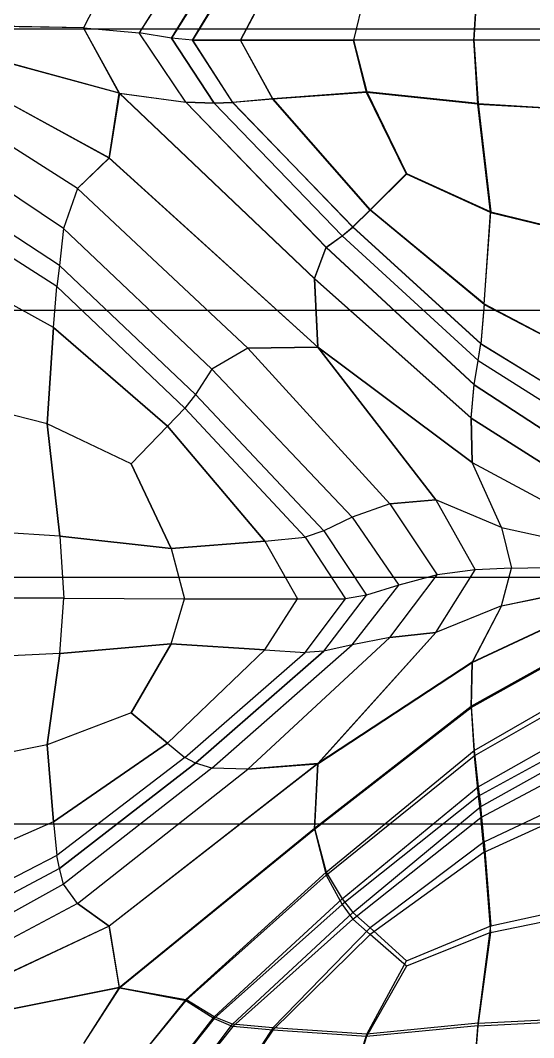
# Model space of a CAD drawing. Extents: x 11992 to 29481, y -6727 to 6811.
# Drawn here: x 12612.22 to 12616.76, y 1266.11 to 1275.12 of the extents above; entities that cross this region are included whole.
import ezdxf

# ---------------------------------------------------------------- set-up
doc = ezdxf.new("R2010")
doc.units = 0
doc.header["$MEASUREMENT"] = 0
doc.layers.get('0').update_dxf_attribs({"color": 8, "linetype": 'CONTINUOUS'})

msp = doc.modelspace()

# ---------------------------------------------------------------- linework, layer by layer
for p, q in [((12613.0926, 1275.6804, -1720.964), (12612.7755, 1275.0598, -1721.0467)), ((12613.0931, 1275.678, -1759.9024), (12612.7755, 1275.0579, -1759.8185)), ((12613.681, 1275.6647, -1720.7777), (12613.2671, 1275.0143, -1720.8784)), ((12613.6815, 1275.6589, -1760.0967), (12613.2671, 1275.0131, -1759.987)), ((12613.5551, 1274.968, -1720.7069), (12613.9332, 1275.5812, -1720.6168)), ((12613.9337, 1275.5719, -1760.2664), (12613.5551, 1274.9673, -1760.1587)), ((12613.7416, 1274.9506, -1720.6418), (12614.0963, 1275.5397, -1720.5594)), ((12616.2325, 1274.9508, -1720.6454), (12616.2702, 1275.549, -1720.5554)), ((12616.2697, 1275.5385, -1760.3389), (12616.2325, 1274.9515, -1760.2206)), ((12614.0968, 1275.5285, -1760.3294), (12613.7416, 1274.9496, -1760.2238)), ((12614.1655, 1274.9489, -1720.6351), (12614.453, 1275.5033, -1720.5575)), ((12614.4525, 1275.4918, -1760.3339), (12614.1655, 1274.948, -1760.2304)), ((12615.2841, 1275.4348, -1720.5627), (12615.1659, 1274.9494, -1720.6388)), ((12615.2836, 1275.4255, -1760.3277), (12615.1659, 1274.9492, -1760.227)), ((12651.3121, 1275.0464, -1721), (12606.3124, 1275.0464, -1721)), ((12651.3121, 1275.0464, -1759.8654), (12606.3124, 1275.0464, -1759.8654)), ((12612.7755, 1275.0598, -1721.0467), (12611.9796, 1275.0748, -1721.1017)), ((12612.7755, 1275.0579, -1759.8185), (12611.9796, 1275.0722, -1759.7634)), ((12612.7755, 1275.0598, -1721.0467), (12613.2671, 1275.0143, -1720.8784)), ((12613.0931, 1274.4807, -1721.2843), (12612.7755, 1275.0598, -1721.0467)), ((12613.0926, 1274.4788, -1759.5798), (12612.7755, 1275.0579, -1759.8185)), ((12612.7755, 1275.0579, -1759.8185), (12613.2671, 1275.0131, -1759.987)), ((12613.5551, 1274.968, -1720.7069), (12613.2671, 1275.0143, -1720.8784)), ((12613.6815, 1274.4001, -1721.1064), (12613.2671, 1275.0143, -1720.8784)), ((12613.681, 1274.3994, -1759.7491), (12613.2671, 1275.0131, -1759.987)), ((12613.5551, 1274.9673, -1760.1587), (12613.2671, 1275.0131, -1759.987)), ((12613.7416, 1274.9506, -1720.6418), (12613.5551, 1274.968, -1720.7069)), ((12613.9337, 1274.3906, -1720.9161), (12613.5551, 1274.968, -1720.7069)), ((12613.7416, 1274.9496, -1760.2238), (12613.5551, 1274.9673, -1760.1587)), ((12613.5551, 1274.9673, -1760.1587), (12613.9332, 1274.3913, -1759.9302)), ((12613.7416, 1274.9506, -1720.6418), (12614.1655, 1274.9489, -1720.6351)), ((12614.0968, 1274.3967, -1720.8396), (12613.7416, 1274.9506, -1720.6418)), ((12614.1655, 1274.948, -1760.2304), (12613.7416, 1274.9496, -1760.2238)), ((12613.7416, 1274.9496, -1760.2238), (12614.0963, 1274.3984, -1760.0006)), ((12614.1655, 1274.9489, -1720.6351), (12615.1659, 1274.9494, -1720.6388)), ((12615.1659, 1274.9492, -1760.227), (12614.1655, 1274.948, -1760.2304)), ((12614.4525, 1274.4261, -1720.8175), (12614.1655, 1274.9489, -1720.6351)), ((12614.4525, 1274.4289, -1760.0204), (12614.1655, 1274.948, -1760.2304)), ((12616.2325, 1274.9515, -1760.2206), (12615.1659, 1274.9492, -1760.227)), ((12616.2325, 1274.9508, -1720.6454), (12615.1659, 1274.9494, -1720.6388)), ((12615.2836, 1274.4866, -1720.7896), (12615.1659, 1274.9494, -1720.6388)), ((12615.1659, 1274.9492, -1760.227), (12615.2841, 1274.4907, -1760.0501)), ((12616.2325, 1274.9515, -1760.2206), (12616.8548, 1274.9523, -1760.2184)), ((12616.2325, 1274.9515, -1760.2206), (12616.2702, 1274.3884, -1759.9993)), ((12616.8548, 1274.9511, -1720.6477), (12616.2325, 1274.9508, -1720.6454)), ((12616.2697, 1274.3834, -1720.8365), (12616.2325, 1274.9508, -1720.6454)), ((12613.0931, 1274.4807, -1721.2843), (12611.9796, 1274.7832, -1721.2003)), ((12613.0926, 1274.4788, -1759.5798), (12611.9796, 1274.7813, -1759.6634)), ((12613.0029, 1273.9066, -1721.5823), (12611.9796, 1274.4652, -1721.3495)), ((12613.0025, 1273.9056, -1759.2834), (12611.9796, 1274.4642, -1759.5147)), ((12613.0025, 1273.9056, -1759.2834), (12613.0926, 1274.4788, -1759.5798)), ((12613.0931, 1274.4807, -1721.2843), (12613.0029, 1273.9066, -1721.5823)), ((12613.0926, 1274.4788, -1759.5798), (12614.8211, 1272.8356, -1758.9011)), ((12613.0926, 1274.4788, -1759.5798), (12613.681, 1274.3994, -1759.7491)), ((12613.0931, 1274.4807, -1721.2843), (12613.6815, 1274.4001, -1721.1064)), ((12613.0931, 1274.4807, -1721.2843), (12614.8211, 1272.837, -1721.9583)), ((12615.2841, 1274.4907, -1760.0501), (12614.4525, 1274.4289, -1760.0204)), ((12615.2836, 1274.4866, -1720.7896), (12614.4525, 1274.4261, -1720.8175)), ((12615.6375, 1273.7618, -1721.0883), (12615.2836, 1274.4866, -1720.7896)), ((12616.2697, 1274.3834, -1720.8365), (12615.2836, 1274.4866, -1720.7896)), ((12616.2702, 1274.3884, -1759.9993), (12615.2841, 1274.4907, -1760.0501)), ((12615.2841, 1274.4907, -1760.0501), (12615.6379, 1273.7671, -1759.7183)), ((12613.9332, 1274.3913, -1759.9302), (12613.681, 1274.3994, -1759.7491)), ((12614.9241, 1273.1138, -1759.1888), (12613.681, 1274.3994, -1759.7491)), ((12614.9241, 1273.1148, -1721.6454), (12613.6815, 1274.4001, -1721.1064)), ((12613.6815, 1274.4001, -1721.1064), (12613.9337, 1274.3906, -1720.9161)), ((12614.0963, 1274.3984, -1760.0006), (12613.9332, 1274.3913, -1759.9302)), ((12613.9332, 1274.3913, -1759.9302), (12615.0681, 1273.2166, -1759.4031)), ((12613.9337, 1274.3906, -1720.9161), (12614.0968, 1274.3967, -1720.8396)), ((12615.0681, 1273.2161, -1721.404), (12613.9337, 1274.3906, -1720.9161)), ((12614.4525, 1274.4289, -1760.0204), (12614.0963, 1274.3984, -1760.0006)), ((12614.0963, 1274.3984, -1760.0006), (12615.1616, 1273.2955, -1759.4948)), ((12614.4525, 1274.4261, -1720.8175), (12614.0968, 1274.3967, -1720.8396)), ((12615.1611, 1273.2936, -1721.2996), (12614.0968, 1274.3967, -1720.8396)), ((12614.4525, 1274.4289, -1760.0204), (12615.3146, 1273.4471, -1759.5659)), ((12615.3142, 1273.4433, -1721.2287), (12614.4525, 1274.4261, -1720.8175)), ((12616.3818, 1273.4221, -1721.2363), (12616.2697, 1274.3834, -1720.8365)), ((12616.2697, 1274.3834, -1720.8365), (12616.8548, 1274.3488, -1720.8521)), ((12616.2702, 1274.3884, -1759.9993), (12616.3823, 1273.4276, -1759.5561)), ((12616.2702, 1274.3884, -1759.9993), (12616.8548, 1274.3541, -1759.9824)), ((12612.7211, 1273.636, -1721.6586), (12611.9796, 1274.1073, -1721.4728)), ((12612.7211, 1273.6357, -1759.2072), (12611.9796, 1274.1071, -1759.3927)), ((12613.0029, 1273.9066, -1721.5823), (12612.7211, 1273.636, -1721.6586)), ((12612.7211, 1273.6357, -1759.2072), (12613.0025, 1273.9056, -1759.2834)), ((12614.8502, 1272.2298, -1758.5894), (12613.0025, 1273.9056, -1759.2834)), ((12614.8502, 1272.2307, -1722.2774), (12613.0029, 1273.9066, -1721.5823)), ((12615.6375, 1273.7618, -1721.0883), (12615.3142, 1273.4433, -1721.2287)), ((12615.3146, 1273.4471, -1759.5659), (12615.6379, 1273.7671, -1759.7183)), ((12616.3818, 1273.4221, -1721.2363), (12615.6375, 1273.7618, -1721.0883)), ((12615.6379, 1273.7671, -1759.7183), (12616.3823, 1273.4276, -1759.5561)), ((12612.599, 1273.2812, -1721.6495), (12611.9796, 1273.697, -1721.4934)), ((12612.599, 1273.2812, -1759.2163), (12611.9796, 1273.697, -1759.3724)), ((12612.7211, 1273.636, -1721.6586), (12612.599, 1273.2812, -1721.6495)), ((12612.7211, 1273.6357, -1759.2072), (12612.599, 1273.2812, -1759.2163)), ((12612.7211, 1273.636, -1721.6586), (12614.2303, 1272.2219, -1722.2154)), ((12612.7211, 1273.6357, -1759.2072), (12614.2303, 1272.2217, -1758.6507)), ((12615.3142, 1273.4433, -1721.2287), (12615.1611, 1273.2936, -1721.2996)), ((12615.3146, 1273.4471, -1759.5659), (12615.1616, 1273.2955, -1759.4948)), ((12616.3241, 1272.6093, -1721.5904), (12615.3142, 1273.4433, -1721.2287)), ((12616.3255, 1272.6129, -1759.1694), (12615.3146, 1273.4471, -1759.5659)), ((12616.3241, 1272.6093, -1721.5904), (12616.3818, 1273.4221, -1721.2363)), ((12616.3255, 1272.6129, -1759.1694), (12616.3823, 1273.4276, -1759.5561)), ((12616.3818, 1273.4221, -1721.2363), (12616.8548, 1273.3088, -1721.2856)), ((12616.3823, 1273.4276, -1759.5561), (12616.8548, 1273.3143, -1759.5021)), ((12612.5628, 1272.9541, -1759.2425), (12611.9796, 1273.3358, -1759.3805)), ((12612.5628, 1272.9541, -1721.6234), (12611.9796, 1273.3358, -1721.4853)), ((12612.599, 1273.2812, -1759.2163), (12612.5628, 1272.9541, -1759.2425)), ((12612.599, 1273.2812, -1721.6495), (12612.5628, 1272.9541, -1721.6234)), ((12613.9108, 1272.0345, -1722.1177), (12612.599, 1273.2812, -1721.6495)), ((12613.9108, 1272.0345, -1758.7482), (12612.599, 1273.2812, -1759.2163)), ((12615.0681, 1273.2166, -1759.4031), (12615.1616, 1273.2955, -1759.4948)), ((12615.0681, 1273.2161, -1721.404), (12615.1611, 1273.2936, -1721.2996)), ((12615.1611, 1273.2936, -1721.2996), (12616.2941, 1272.2605, -1721.7428)), ((12615.1616, 1273.2955, -1759.4948), (12616.295, 1272.2617, -1759.0096)), ((12614.9241, 1273.1138, -1759.1888), (12615.0681, 1273.2166, -1759.4031)), ((12614.9241, 1273.1148, -1721.6454), (12615.0681, 1273.2161, -1721.404)), ((12615.0681, 1273.2166, -1759.4031), (12616.2716, 1272.1108, -1758.8959)), ((12616.2707, 1272.112, -1721.8745), (12615.0681, 1273.2161, -1721.404)), ((12612.5394, 1272.7667, -1759.2173), (12611.9796, 1273.1262, -1759.3436)), ((12612.5394, 1272.7667, -1721.6485), (12611.9796, 1273.1262, -1721.5222)), ((12614.8211, 1272.837, -1721.9583), (12614.9241, 1273.1148, -1721.6454)), ((12614.8211, 1272.8356, -1758.9011), (12614.9241, 1273.1138, -1759.1888)), ((12614.9241, 1273.1148, -1721.6454), (12616.2349, 1271.8991, -1722.1663)), ((12614.9241, 1273.1138, -1759.1888), (12616.2354, 1271.8976, -1758.6477)), ((12612.5628, 1272.9541, -1759.2425), (12612.5394, 1272.7667, -1759.2173)), ((12612.5628, 1272.9541, -1721.6234), (12612.5394, 1272.7667, -1721.6485)), ((12612.5628, 1272.9541, -1721.6234), (12613.7673, 1271.8097, -1722.0374)), ((12613.7673, 1271.8097, -1758.8285), (12612.5628, 1272.9541, -1759.2425)), ((12614.8211, 1272.837, -1721.9583), (12616.2097, 1271.6042, -1722.4912)), ((12614.8211, 1272.837, -1721.9583), (12614.8502, 1272.2307, -1722.2774)), ((12614.8211, 1272.8356, -1758.9011), (12616.2097, 1271.6025, -1758.3643)), ((12614.8502, 1272.2298, -1758.5894), (12614.8211, 1272.8356, -1758.9011)), ((12612.5094, 1272.4043, -1721.781), (12612.5394, 1272.7667, -1721.6485)), ((12612.5094, 1272.4043, -1759.0848), (12612.5394, 1272.7667, -1759.2173)), ((12613.6738, 1271.6886, -1722.0277), (12612.5394, 1272.7667, -1721.6485)), ((12613.6738, 1271.6886, -1758.8381), (12612.5394, 1272.7667, -1759.2173)), ((12612.5094, 1272.4043, -1721.781), (12611.9796, 1272.6954, -1721.6802)), ((12612.5094, 1272.4043, -1759.0848), (12611.9796, 1272.6954, -1759.1855)), ((12616.3241, 1272.6093, -1721.5904), (12616.2941, 1272.2605, -1721.7428)), ((12616.3255, 1272.6129, -1759.1694), (12616.295, 1272.2617, -1759.0096)), ((12616.3241, 1272.6093, -1721.5904), (12616.8548, 1272.3313, -1721.7109)), ((12616.3255, 1272.6129, -1759.1694), (12616.8548, 1272.3347, -1759.0373)), ((12651.3121, 1272.5535, -1759.0217), (12606.3119, 1272.5535, -1759.0217)), ((12651.3121, 1272.5535, -1721.8437), (12606.3119, 1272.5535, -1721.8437)), ((12612.4522, 1271.5512, -1722.0766), (12612.5094, 1272.4043, -1721.781)), ((12612.5094, 1272.4043, -1759.0848), (12612.4522, 1271.5512, -1758.7892)), ((12613.5208, 1271.5305, -1722.0833), (12612.5094, 1272.4043, -1721.781)), ((12612.5094, 1272.4043, -1759.0848), (12613.5208, 1271.5305, -1758.7826)), ((12614.2303, 1272.2219, -1722.2154), (12613.9108, 1272.0345, -1722.1177)), ((12614.2303, 1272.2217, -1758.6507), (12613.9108, 1272.0345, -1758.7482)), ((12614.8502, 1272.2307, -1722.2774), (12614.2303, 1272.2219, -1722.2154)), ((12614.2303, 1272.2217, -1758.6507), (12614.8502, 1272.2298, -1758.5894)), ((12614.2303, 1272.2219, -1722.2154), (12615.4882, 1270.8412, -1722.7655)), ((12614.2303, 1272.2217, -1758.6507), (12615.4882, 1270.8412, -1758.1005)), ((12616.2168, 1271.2081, -1722.7227), (12614.8502, 1272.2307, -1722.2774)), ((12614.8502, 1272.2307, -1722.2774), (12615.8959, 1270.8765, -1722.8377)), ((12615.8959, 1270.8763, -1758.0284), (12614.8502, 1272.2298, -1758.5894)), ((12614.8502, 1272.2298, -1758.5894), (12616.2168, 1271.2072, -1758.1452)), ((12616.2707, 1272.112, -1721.8745), (12616.2941, 1272.2605, -1721.7428)), ((12616.2716, 1272.1108, -1758.8959), (12616.295, 1272.2617, -1759.0096)), ((12616.2941, 1272.2605, -1721.7428), (12616.8548, 1271.9162, -1721.8905)), ((12616.295, 1272.2617, -1759.0096), (12616.8548, 1271.917, -1758.8478)), ((12616.2349, 1271.8991, -1722.1663), (12616.2707, 1272.112, -1721.8745)), ((12616.2354, 1271.8976, -1758.6477), (12616.2716, 1272.1108, -1758.8959)), ((12616.2707, 1272.112, -1721.8745), (12616.8548, 1271.7436, -1722.0314)), ((12616.2716, 1272.1108, -1758.8959), (12616.8548, 1271.7424, -1758.7268)), ((12613.9108, 1272.0345, -1722.1177), (12613.7673, 1271.8097, -1722.0374)), ((12613.9108, 1272.0345, -1758.7482), (12613.7673, 1271.8097, -1758.8285)), ((12613.9108, 1272.0345, -1722.1177), (12615.1549, 1270.7253, -1722.6219)), ((12613.9108, 1272.0345, -1758.7482), (12615.1549, 1270.7253, -1758.244)), ((12616.2097, 1271.6042, -1722.4912), (12616.2349, 1271.8991, -1722.1663)), ((12616.2097, 1271.6025, -1758.3643), (12616.2354, 1271.8976, -1758.6477)), ((12616.2349, 1271.8991, -1722.1663), (12616.8548, 1271.494, -1722.3398)), ((12616.2354, 1271.8976, -1758.6477), (12616.8548, 1271.4921, -1758.4673)), ((12613.7673, 1271.8097, -1722.0374), (12613.6738, 1271.6886, -1722.0277)), ((12613.7673, 1271.8097, -1758.8285), (12613.6738, 1271.6886, -1758.8381)), ((12613.7673, 1271.8097, -1722.0374), (12614.9031, 1270.6028, -1722.4874)), ((12614.9031, 1270.6028, -1758.3784), (12613.7673, 1271.8097, -1758.8285)), ((12612.4522, 1271.5512, -1758.7892), (12611.9796, 1271.67, -1758.83)), ((12612.4522, 1271.5512, -1722.0766), (12611.9796, 1271.67, -1722.0358)), ((12613.5208, 1271.5305, -1722.0833), (12613.6738, 1271.6886, -1722.0277)), ((12613.5208, 1271.5305, -1758.7826), (12613.6738, 1271.6886, -1758.8381)), ((12613.6738, 1271.6886, -1722.0277), (12614.7396, 1270.548, -1722.4427)), ((12613.6738, 1271.6886, -1758.8381), (12614.7396, 1270.548, -1758.4231)), ((12616.2097, 1271.6042, -1722.4912), (12616.2168, 1271.2081, -1722.7227)), ((12616.2097, 1271.6042, -1722.4912), (12616.8548, 1271.1931, -1722.6687)), ((12616.2168, 1271.2072, -1758.1452), (12616.2097, 1271.6025, -1758.3643)), ((12616.2097, 1271.6025, -1758.3643), (12616.8548, 1271.1917, -1758.1854)), ((12612.4522, 1271.5512, -1758.7892), (12612.5647, 1270.5565, -1758.4284)), ((12613.197, 1271.1953, -1722.1989), (12612.4522, 1271.5512, -1722.0766)), ((12612.5647, 1270.5565, -1722.4373), (12612.4522, 1271.5512, -1722.0766)), ((12613.197, 1271.1953, -1758.667), (12612.4522, 1271.5512, -1758.7892)), ((12613.197, 1271.1953, -1722.1989), (12613.5208, 1271.5305, -1722.0833)), ((12613.5208, 1271.5305, -1758.7826), (12613.197, 1271.1953, -1758.667)), ((12614.3829, 1270.5122, -1722.4504), (12613.5208, 1271.5305, -1722.0833)), ((12613.5208, 1271.5305, -1758.7826), (12614.3829, 1270.5122, -1758.4155)), ((12616.4786, 1270.6319, -1722.9681), (12616.2168, 1271.2081, -1722.7227)), ((12616.2168, 1271.2081, -1722.7227), (12616.8548, 1270.8672, -1722.8712)), ((12616.2168, 1271.2072, -1758.1452), (12616.8548, 1270.8662, -1757.9971)), ((12616.4786, 1270.6319, -1757.8982), (12616.2168, 1271.2072, -1758.1452)), ((12613.197, 1271.1953, -1758.667), (12613.5513, 1270.4476, -1758.393)), ((12613.5513, 1270.4476, -1722.4729), (12613.197, 1271.1953, -1722.1989)), ((12615.8959, 1270.8765, -1722.8377), (12615.4882, 1270.8412, -1722.7655)), ((12615.4882, 1270.8412, -1758.1005), (12615.8959, 1270.8763, -1758.0284)), ((12616.4786, 1270.6319, -1722.9681), (12615.8959, 1270.8765, -1722.8377)), ((12615.8959, 1270.8765, -1722.8377), (12616.2449, 1270.258, -1723.1209)), ((12616.4786, 1270.6319, -1757.8982), (12615.8959, 1270.8763, -1758.0284)), ((12615.8959, 1270.8763, -1758.0284), (12616.2449, 1270.258, -1757.745)), ((12615.4882, 1270.8412, -1758.1005), (12615.1549, 1270.7253, -1758.244)), ((12615.4882, 1270.8412, -1722.7655), (12615.1549, 1270.7253, -1722.6219)), ((12615.4882, 1270.8412, -1758.1005), (12615.9073, 1270.2142, -1757.8207)), ((12615.4882, 1270.8412, -1722.7655), (12615.9073, 1270.2142, -1723.0451)), ((12615.1549, 1270.7253, -1722.6219), (12614.9031, 1270.6028, -1722.4874)), ((12615.1549, 1270.7253, -1758.244), (12614.9031, 1270.6028, -1758.3784)), ((12615.1549, 1270.7253, -1722.6219), (12615.5693, 1270.1224, -1722.886)), ((12615.1549, 1270.7253, -1758.244), (12615.5693, 1270.1224, -1757.9799)), ((12612.5647, 1270.5565, -1758.4284), (12611.9796, 1270.5928, -1758.4402)), ((12612.5647, 1270.5565, -1722.4373), (12611.9796, 1270.5928, -1722.4255)), ((12614.9031, 1270.6028, -1758.3784), (12614.7396, 1270.548, -1758.4231)), ((12614.9031, 1270.6028, -1722.4874), (12614.7396, 1270.548, -1722.4427)), ((12614.9031, 1270.6028, -1758.3784), (12615.2817, 1270.0342, -1758.1325)), ((12614.9031, 1270.6028, -1722.4874), (12615.2817, 1270.0342, -1722.7333)), ((12616.4786, 1270.6319, -1722.9681), (12616.8548, 1270.5506, -1723.0116)), ((12616.4786, 1270.6319, -1722.9681), (12616.5659, 1270.2728, -1723.1463)), ((12616.4786, 1270.6319, -1757.8982), (12616.5659, 1270.2728, -1757.7194)), ((12616.4786, 1270.6319, -1757.8982), (12616.8548, 1270.5503, -1757.8548)), ((12613.5513, 1270.4476, -1758.393), (12612.5647, 1270.5565, -1758.4284)), ((12612.5647, 1270.5565, -1758.4284), (12612.6019, 1270.0058, -1758.1817)), ((12612.5647, 1270.5565, -1722.4373), (12613.5513, 1270.4476, -1722.4729)), ((12612.5647, 1270.5565, -1722.4373), (12612.6024, 1270.0058, -1722.6842)), ((12614.3829, 1270.5122, -1758.4155), (12613.5513, 1270.4476, -1758.393)), ((12613.5513, 1270.4476, -1722.4729), (12614.3829, 1270.5122, -1722.4504)), ((12614.3829, 1270.5122, -1758.4155), (12614.7396, 1270.548, -1758.4231)), ((12614.3829, 1270.5122, -1722.4504), (12614.7396, 1270.548, -1722.4427)), ((12614.3829, 1270.5122, -1758.4155), (12614.6704, 1269.9994, -1758.193)), ((12614.3829, 1270.5122, -1722.4504), (12614.6704, 1269.9994, -1722.6729)), ((12614.7396, 1270.548, -1758.4231), (12615.0948, 1270.0017, -1758.1889)), ((12614.7396, 1270.548, -1722.4427), (12615.0948, 1270.0017, -1722.6769)), ((12613.5513, 1270.4476, -1758.393), (12613.6695, 1270.002, -1758.1884)), ((12613.5513, 1270.4476, -1722.4729), (12613.6695, 1270.002, -1722.6774)), ((12615.4882, 1269.6587, -1723.4482), (12615.9073, 1270.2142, -1723.0451)), ((12615.4882, 1269.6587, -1757.4176), (12615.9073, 1270.2142, -1757.8207)), ((12615.9073, 1270.2142, -1757.8207), (12615.5693, 1270.1224, -1757.9799)), ((12615.9073, 1270.2142, -1723.0451), (12615.5693, 1270.1224, -1722.886)), ((12615.8959, 1269.7035, -1757.351), (12616.2449, 1270.258, -1757.745)), ((12615.8959, 1269.7035, -1723.5145), (12616.2449, 1270.258, -1723.1209)), ((12616.2449, 1270.258, -1757.745), (12615.9073, 1270.2142, -1757.8207)), ((12616.2449, 1270.258, -1723.1209), (12615.9073, 1270.2142, -1723.0451)), ((12616.5659, 1270.2728, -1757.7194), (12616.2449, 1270.258, -1757.745)), ((12616.5659, 1270.2728, -1723.1463), (12616.2449, 1270.258, -1723.1209)), ((12616.4786, 1269.9388, -1757.4975), (12616.5659, 1270.2728, -1757.7194)), ((12616.4786, 1269.9386, -1723.3678), (12616.5659, 1270.2728, -1723.1463)), ((12616.5659, 1270.2728, -1757.7194), (12616.8548, 1270.2778, -1757.7109)), ((12616.5659, 1270.2728, -1723.1463), (12616.8548, 1270.2778, -1723.155)), ((12651.3116, 1270.191, -1757.8612), (12606.3119, 1270.191, -1757.8612)), ((12651.3116, 1270.191, -1723.0042), (12606.3119, 1270.191, -1723.0042)), ((12615.1549, 1269.5921, -1757.5898), (12615.5693, 1270.1224, -1757.9799)), ((12615.1549, 1269.5924, -1723.276), (12615.5693, 1270.1224, -1722.886)), ((12615.5693, 1270.1224, -1757.9799), (12615.2817, 1270.0342, -1758.1325)), ((12615.5693, 1270.1224, -1722.886), (12615.2817, 1270.0342, -1722.7333)), ((12614.9031, 1269.5371, -1757.7631), (12615.2817, 1270.0342, -1758.1325)), ((12614.9031, 1269.5371, -1723.1027), (12615.2817, 1270.0342, -1722.7333)), ((12615.2817, 1270.0342, -1758.1325), (12615.0948, 1270.0017, -1758.1889)), ((12615.2817, 1270.0342, -1722.7333), (12615.0948, 1270.0017, -1722.6769)), ((12612.6024, 1270.0058, -1722.6842), (12611.9796, 1270.0072, -1722.6864)), ((12612.6019, 1270.0058, -1758.1817), (12611.9796, 1270.0072, -1758.1795)), ((12612.5647, 1269.517, -1723.0377), (12612.6024, 1270.0058, -1722.6842)), ((12612.5647, 1269.517, -1757.8282), (12612.6019, 1270.0058, -1758.1817)), ((12612.6019, 1270.0058, -1758.1817), (12613.6695, 1270.002, -1758.1884)), ((12612.6024, 1270.0058, -1722.6842), (12613.6695, 1270.002, -1722.6774)), ((12613.5513, 1269.6021, -1722.961), (12613.6695, 1270.002, -1722.6774)), ((12613.5513, 1269.6021, -1757.9049), (12613.6695, 1270.002, -1758.1884)), ((12613.6695, 1270.002, -1758.1884), (12614.6704, 1269.9994, -1758.193)), ((12613.6695, 1270.002, -1722.6774), (12614.6704, 1269.9994, -1722.6729)), ((12614.3829, 1269.5502, -1723.0057), (12614.6704, 1269.9994, -1722.6729)), ((12614.3829, 1269.5502, -1757.8601), (12614.6704, 1269.9994, -1758.193)), ((12614.6704, 1269.9994, -1758.193), (12615.0948, 1270.0017, -1758.1889)), ((12614.6704, 1269.9994, -1722.6729), (12615.0948, 1270.0017, -1722.6769)), ((12614.7396, 1269.5259, -1723.0328), (12615.0948, 1270.0017, -1722.6769)), ((12614.7396, 1269.5259, -1757.833), (12615.0948, 1270.0017, -1758.1889)), ((12616.4786, 1269.9388, -1757.4975), (12616.8548, 1270.0172, -1757.5464)), ((12616.4786, 1269.9386, -1723.3678), (12616.8548, 1270.0168, -1723.319)), ((12616.4786, 1269.9388, -1757.4975), (12615.8959, 1269.7035, -1757.351)), ((12616.4786, 1269.9386, -1723.3678), (12615.8959, 1269.7035, -1723.5145)), ((12616.4786, 1269.9388, -1757.4975), (12616.2168, 1269.4384, -1757.1214)), ((12616.4786, 1269.9386, -1723.3678), (12616.2173, 1269.4369, -1723.7427)), ((12614.8502, 1268.5412, -1756.4583), (12615.8959, 1269.7035, -1757.351)), ((12615.8959, 1269.7035, -1723.5145), (12614.8502, 1268.5407, -1724.4063)), ((12615.8959, 1269.7035, -1757.351), (12615.4882, 1269.6587, -1757.4176)), ((12615.4882, 1269.6587, -1723.4482), (12615.8959, 1269.7035, -1723.5145)), ((12616.2168, 1269.4384, -1757.1214), (12616.8548, 1269.7373, -1757.3424)), ((12616.2173, 1269.4369, -1723.7427), (12616.8548, 1269.7357, -1723.5215)), ((12613.5513, 1269.6021, -1722.961), (12612.5647, 1269.517, -1723.0377)), ((12612.5647, 1269.517, -1757.8282), (12613.5513, 1269.6021, -1757.9049)), ((12613.5513, 1269.6021, -1757.9049), (12613.197, 1268.9911, -1757.3944)), ((12613.197, 1268.9911, -1723.4715), (12613.5513, 1269.6021, -1722.961)), ((12614.3829, 1269.5502, -1723.0057), (12613.5513, 1269.6021, -1722.961)), ((12613.5513, 1269.6021, -1757.9049), (12614.3829, 1269.5502, -1757.8601)), ((12613.9108, 1268.5011, -1724.1577), (12615.1549, 1269.5924, -1723.276)), ((12613.9108, 1268.5009, -1756.7081), (12615.1549, 1269.5921, -1757.5898)), ((12614.2303, 1268.4918, -1724.3685), (12615.4882, 1269.6587, -1723.4482)), ((12614.2303, 1268.4921, -1756.497), (12615.4882, 1269.6587, -1757.4176)), ((12615.1549, 1269.5924, -1723.276), (12614.9031, 1269.5371, -1723.1027)), ((12615.1549, 1269.5921, -1757.5898), (12614.9031, 1269.5371, -1757.7631)), ((12615.4882, 1269.6587, -1723.4482), (12615.1549, 1269.5924, -1723.276)), ((12615.4882, 1269.6587, -1757.4176), (12615.1549, 1269.5921, -1757.5898)), ((12612.5647, 1269.517, -1723.0377), (12611.9796, 1269.4884, -1723.0632)), ((12612.5647, 1269.517, -1757.8282), (12611.9796, 1269.4884, -1757.8026)), ((12612.4522, 1268.7071, -1723.7187), (12612.5647, 1269.517, -1723.0377)), ((12612.5647, 1269.517, -1757.8282), (12612.4522, 1268.7071, -1757.1472)), ((12614.3829, 1269.5502, -1757.8601), (12613.5208, 1268.7233, -1757.1618)), ((12613.5208, 1268.7233, -1723.704), (12614.3829, 1269.5502, -1723.0057)), ((12613.6738, 1268.596, -1757.0528), (12614.7396, 1269.5259, -1757.833)), ((12613.6738, 1268.596, -1723.8131), (12614.7396, 1269.5259, -1723.0328)), ((12613.7673, 1268.5438, -1756.943), (12614.9031, 1269.5371, -1757.7631)), ((12614.9031, 1269.5371, -1723.1027), (12613.7673, 1268.544, -1723.9228)), ((12614.3829, 1269.5502, -1723.0057), (12614.7396, 1269.5259, -1723.0328)), ((12614.3829, 1269.5502, -1757.8601), (12614.7396, 1269.5259, -1757.833)), ((12614.9031, 1269.5371, -1757.7631), (12614.7396, 1269.5259, -1757.833)), ((12614.9031, 1269.5371, -1723.1027), (12614.7396, 1269.5259, -1723.0328)), ((12616.2168, 1269.4384, -1757.1214), (12614.8502, 1268.5412, -1756.4583)), ((12614.8502, 1268.5407, -1724.4063), (12616.2173, 1269.4369, -1723.7427)), ((12616.2097, 1269.0397, -1756.8941), (12616.2168, 1269.4384, -1757.1214)), ((12616.2173, 1269.4369, -1723.7427), (12616.2097, 1269.0493, -1723.9756)), ((12616.2097, 1269.0493, -1723.9756), (12616.8548, 1269.41, -1723.7091)), ((12616.2097, 1269.0397, -1756.8941), (12616.8548, 1269.399, -1757.1612)), ((12614.8211, 1267.968, -1724.775), (12616.2097, 1269.0493, -1723.9756)), ((12616.2097, 1269.0493, -1723.9756), (12616.2354, 1268.6566, -1724.0894)), ((12613.197, 1268.9911, -1757.3944), (12612.4522, 1268.7071, -1757.1472)), ((12613.197, 1268.9911, -1723.4715), (12612.4522, 1268.7071, -1723.7187)), ((12613.197, 1268.9911, -1757.3944), (12613.5208, 1268.7233, -1757.1618)), ((12613.5208, 1268.7233, -1723.704), (12613.197, 1268.9911, -1723.4715)), ((12614.8211, 1267.9618, -1756.0928), (12616.2097, 1269.0397, -1756.8941)), ((12616.2097, 1269.0397, -1756.8941), (12616.2349, 1268.6108, -1756.801)), ((12616.2349, 1268.6108, -1756.801), (12616.8548, 1268.9637, -1757.0651)), ((12616.2354, 1268.6566, -1724.0894), (12616.8548, 1269.0154, -1723.8285)), ((12612.4522, 1268.7071, -1723.7187), (12611.9796, 1268.6125, -1723.8011)), ((12612.4522, 1268.7071, -1757.1472), (12611.9796, 1268.6125, -1757.0648)), ((12612.4522, 1268.7071, -1757.1472), (12612.5094, 1268.0248, -1756.5563)), ((12612.5094, 1268.0248, -1724.3095), (12612.4522, 1268.7071, -1723.7187)), ((12613.5208, 1268.7233, -1757.1618), (12612.5094, 1268.0248, -1756.5563)), ((12612.5094, 1268.0248, -1724.3095), (12613.5208, 1268.7233, -1723.704)), ((12613.5208, 1268.7233, -1757.1618), (12613.6738, 1268.596, -1757.0528)), ((12613.5208, 1268.7233, -1723.704), (12613.6738, 1268.596, -1723.8131)), ((12613.6738, 1268.596, -1757.0528), (12612.5394, 1267.7287, -1756.3085)), ((12613.6738, 1268.596, -1723.8131), (12612.5394, 1267.7287, -1724.5574)), ((12613.7673, 1268.5438, -1756.943), (12613.6738, 1268.596, -1757.0528)), ((12613.7673, 1268.544, -1723.9228), (12613.6738, 1268.596, -1723.8131)), ((12614.9241, 1267.5796, -1724.8721), (12616.2354, 1268.6566, -1724.0894)), ((12614.9241, 1267.552, -1756.0087), (12616.2349, 1268.6108, -1756.801)), ((12616.2349, 1268.6108, -1756.801), (12616.2707, 1268.2517, -1756.7627)), ((12616.2354, 1268.6566, -1724.0894), (12616.2716, 1268.335, -1724.1501)), ((12616.2716, 1268.335, -1724.1501), (12616.8548, 1268.6656, -1723.9155)), ((12613.7673, 1268.544, -1723.9228), (12612.5628, 1267.613, -1724.707)), ((12612.5628, 1267.613, -1756.1588), (12613.7673, 1268.5438, -1756.943)), ((12613.9108, 1268.5011, -1724.1577), (12612.599, 1267.4721, -1725.0034)), ((12613.9108, 1268.5009, -1756.7081), (12612.599, 1267.4721, -1755.8625)), ((12614.8502, 1268.5407, -1724.4063), (12613.0025, 1267.1021, -1725.5104)), ((12614.8502, 1268.5412, -1756.4583), (12613.0029, 1267.1014, -1755.3545)), ((12613.9108, 1268.5011, -1724.1577), (12613.7673, 1268.544, -1723.9228)), ((12613.9108, 1268.5009, -1756.7081), (12613.7673, 1268.5438, -1756.943)), ((12614.2303, 1268.4918, -1724.3685), (12613.9108, 1268.5011, -1724.1577)), ((12614.2303, 1268.4921, -1756.497), (12613.9108, 1268.5009, -1756.7081)), ((12614.8502, 1268.5412, -1756.4583), (12614.2303, 1268.4921, -1756.497)), ((12614.2303, 1268.4918, -1724.3685), (12614.8502, 1268.5407, -1724.4063)), ((12614.8211, 1267.9618, -1756.0928), (12614.8502, 1268.5412, -1756.4583)), ((12614.8502, 1268.5407, -1724.4063), (12614.8211, 1267.968, -1724.775)), ((12616.2707, 1268.2517, -1756.7627), (12616.8548, 1268.5717, -1757.0031)), ((12612.7211, 1267.3026, -1755.5507), (12614.2303, 1268.4921, -1756.497)), ((12612.7211, 1267.3028, -1725.3149), (12614.2303, 1268.4918, -1724.3685)), ((12616.295, 1268.1611, -1724.2238), (12616.8548, 1268.4735, -1724.0061)), ((12615.0681, 1267.3429, -1724.8538), (12616.2716, 1268.335, -1724.1501)), ((12616.2716, 1268.335, -1724.1501), (12616.295, 1268.1611, -1724.2238)), ((12616.2941, 1268.0634, -1756.6998), (12616.8548, 1268.3636, -1756.9242)), ((12616.2707, 1268.2517, -1756.7627), (12615.0681, 1267.2921, -1756.0416)), ((12616.2707, 1268.2517, -1756.7627), (12616.2941, 1268.0634, -1756.6998)), ((12615.1616, 1267.2239, -1724.8765), (12616.295, 1268.1611, -1724.2238)), ((12616.3255, 1267.8471, -1724.4479), (12616.295, 1268.1611, -1724.2238)), ((12615.1611, 1267.1629, -1756.0267), (12616.2941, 1268.0634, -1756.6998)), ((12616.3241, 1267.757, -1756.474), (12616.2941, 1268.0634, -1756.6998)), ((12616.3255, 1267.8471, -1724.4479), (12616.8548, 1268.1006, -1724.2732)), ((12651.3121, 1268.005, -1724.4698), (12606.3119, 1268.005, -1724.4698)), ((12651.3121, 1268.005, -1756.3956), (12606.3119, 1268.005, -1756.3956)), ((12612.5094, 1268.0248, -1756.5563), (12611.9796, 1267.7918, -1756.3545)), ((12612.5094, 1268.0248, -1724.3095), (12611.9796, 1267.7918, -1724.5114)), ((12612.5094, 1268.0248, -1756.5563), (12612.5394, 1267.7287, -1756.3085)), ((12612.5094, 1268.0248, -1724.3095), (12612.5394, 1267.7287, -1724.5574)), ((12613.0926, 1266.5587, -1725.8587), (12614.8211, 1267.968, -1724.775)), ((12613.0931, 1266.5563, -1755.0064), (12614.8211, 1267.9618, -1756.0928)), ((12614.8211, 1267.968, -1724.775), (12614.9241, 1267.5796, -1724.8721)), ((12614.8211, 1267.9618, -1756.0928), (12614.9241, 1267.552, -1756.0087)), ((12616.3241, 1267.757, -1756.474), (12616.8548, 1268.0002, -1756.6545)), ((12616.3255, 1267.8471, -1724.4479), (12615.3146, 1267.0866, -1724.9722)), ((12616.3255, 1267.8471, -1724.4479), (12616.3823, 1267.1047, -1724.9602)), ((12612.5394, 1267.7287, -1724.5574), (12611.9796, 1267.4395, -1724.8055)), ((12612.5394, 1267.7287, -1756.3085), (12611.9796, 1267.4395, -1756.0604)), ((12612.5628, 1267.613, -1724.707), (12612.5394, 1267.7287, -1724.5574)), ((12612.5628, 1267.613, -1756.1588), (12612.5394, 1267.7287, -1756.3085)), ((12616.3241, 1267.757, -1756.474), (12615.3137, 1267.027, -1755.9324)), ((12616.3241, 1267.757, -1756.474), (12616.3818, 1267.0439, -1755.9472)), ((12612.5628, 1267.613, -1724.707), (12611.9796, 1267.3028, -1724.9684)), ((12612.5628, 1267.613, -1756.1588), (12611.9796, 1267.3028, -1755.8974)), ((12612.599, 1267.4721, -1755.8625), (12612.5628, 1267.613, -1756.1588)), ((12612.599, 1267.4721, -1725.0034), (12612.5628, 1267.613, -1724.707)), ((12614.9241, 1267.5796, -1724.8721), (12613.681, 1266.4517, -1725.7052)), ((12614.9241, 1267.552, -1756.0087), (12613.6815, 1266.4424, -1755.1651)), ((12614.9241, 1267.5796, -1724.8721), (12615.0681, 1267.3429, -1724.8538)), ((12614.9241, 1267.552, -1756.0087), (12615.0681, 1267.2921, -1756.0416)), ((12612.599, 1267.4721, -1755.8625), (12611.9796, 1267.1293, -1755.5806)), ((12612.599, 1267.4721, -1725.0034), (12611.9796, 1267.1293, -1725.2852)), ((12612.7211, 1267.3028, -1725.3149), (12612.599, 1267.4721, -1725.0034)), ((12612.7211, 1267.3026, -1755.5507), (12612.599, 1267.4721, -1755.8625)), ((12613.9332, 1266.2991, -1725.6076), (12615.0681, 1267.3429, -1724.8538)), ((12615.0681, 1267.3429, -1724.8538), (12615.1616, 1267.2239, -1724.8765)), ((12612.7211, 1267.3028, -1725.3149), (12611.9796, 1266.9066, -1725.6305)), ((12612.7211, 1267.3026, -1755.5507), (12611.9796, 1266.9061, -1755.2354)), ((12612.7211, 1267.3028, -1725.3149), (12613.0025, 1267.1021, -1725.5104)), ((12613.0029, 1267.1014, -1755.3545), (12612.7211, 1267.3026, -1755.5507)), ((12615.0681, 1267.2921, -1756.0416), (12613.9337, 1266.2824, -1755.2686)), ((12615.0681, 1267.2921, -1756.0416), (12615.1611, 1267.1629, -1756.0267)), ((12614.0963, 1266.2345, -1725.5787), (12615.1616, 1267.2239, -1724.8765)), ((12615.1611, 1267.1629, -1756.0267), (12614.0968, 1266.2133, -1755.3014)), ((12615.3137, 1267.027, -1755.9324), (12615.1611, 1267.1629, -1756.0267)), ((12615.3146, 1267.0866, -1724.9722), (12615.1616, 1267.2239, -1724.8765)), ((12616.3823, 1267.1047, -1724.9602), (12616.8548, 1267.2082, -1724.8892)), ((12613.0025, 1267.1021, -1725.5104), (12611.9796, 1266.6224, -1725.8786)), ((12613.0029, 1267.1014, -1755.3545), (12611.9796, 1266.6205, -1754.9872)), ((12613.0025, 1267.1021, -1725.5104), (12613.0926, 1266.5587, -1725.8587)), ((12613.0931, 1266.5563, -1755.0064), (12613.0029, 1267.1014, -1755.3545)), ((12614.453, 1266.2021, -1725.5952), (12615.3146, 1267.0866, -1724.9722)), ((12615.3146, 1267.0866, -1724.9722), (12615.6379, 1266.7948, -1725.173)), ((12615.6379, 1266.7948, -1725.173), (12616.3823, 1267.1047, -1724.9602)), ((12616.2702, 1266.2407, -1725.5706), (12616.3823, 1267.1047, -1724.9602)), ((12616.3818, 1267.0439, -1755.9472), (12616.8548, 1267.1433, -1756.0206)), ((12615.3137, 1267.027, -1755.9324), (12614.4525, 1266.1792, -1755.287)), ((12615.6375, 1266.7459, -1755.7269), (12615.3137, 1267.027, -1755.9324)), ((12616.3818, 1267.0439, -1755.9472), (12615.6375, 1266.7459, -1755.7269)), ((12616.3818, 1267.0439, -1755.9472), (12616.2697, 1266.2171, -1755.3146)), ((12615.2841, 1266.1453, -1725.6339), (12615.6379, 1266.7948, -1725.173)), ((12615.6375, 1266.7459, -1755.7269), (12615.2836, 1266.1248, -1755.2485)), ((12613.0926, 1266.5587, -1725.8587), (12611.9796, 1266.3351, -1726.0789)), ((12613.0931, 1266.5563, -1755.0064), (12611.9796, 1266.3322, -1754.7864)), ((12613.0926, 1266.5587, -1725.8587), (12612.7755, 1266.0626, -1726.2407)), ((12613.0931, 1266.5563, -1755.0064), (12612.7755, 1266.0609, -1754.6237)), ((12613.0926, 1266.5587, -1725.8587), (12613.681, 1266.4517, -1725.7052)), ((12613.0931, 1266.5563, -1755.0064), (12613.6815, 1266.4424, -1755.1651)), ((12613.681, 1266.4517, -1725.7052), (12613.2671, 1265.9391, -1726.1178)), ((12613.6815, 1266.4424, -1755.1651), (12613.2671, 1265.9379, -1754.7471)), ((12613.9332, 1266.2991, -1725.6076), (12613.681, 1266.4517, -1725.7052)), ((12613.6815, 1266.4424, -1755.1651), (12613.9337, 1266.2824, -1755.2686)), ((12613.5551, 1265.813, -1725.9923), (12613.9332, 1266.2991, -1725.6076)), ((12613.9337, 1266.2824, -1755.2686), (12613.5551, 1265.8125, -1754.873)), ((12614.0963, 1266.2345, -1725.5787), (12613.9332, 1266.2991, -1725.6076)), ((12613.9337, 1266.2824, -1755.2686), (12614.0968, 1266.2133, -1755.3014)), ((12616.2697, 1266.2171, -1755.3146), (12616.8548, 1266.2478, -1755.3367)), ((12616.2702, 1266.2407, -1725.5706), (12616.8548, 1266.2724, -1725.5495)), ((12613.7416, 1265.7655, -1725.9446), (12614.0963, 1266.2345, -1725.5787)), ((12614.0968, 1266.2133, -1755.3014), (12613.7416, 1265.7648, -1754.9206)), ((12614.453, 1266.2021, -1725.5952), (12614.0963, 1266.2345, -1725.5787)), ((12614.4525, 1266.1792, -1755.287), (12614.0968, 1266.2133, -1755.3014)), ((12614.453, 1266.2021, -1725.5952), (12614.1655, 1265.7607, -1725.9397)), ((12614.4525, 1266.1792, -1755.287), (12614.1655, 1265.7598, -1754.9254)), ((12615.2836, 1266.1248, -1755.2485), (12614.4525, 1266.1792, -1755.287)), ((12615.2841, 1266.1453, -1725.6339), (12614.453, 1266.2021, -1725.5952)), ((12616.2697, 1266.2171, -1755.3146), (12615.2836, 1266.1248, -1755.2485)), ((12616.2702, 1266.2407, -1725.5706), (12615.2841, 1266.1453, -1725.6339)), ((12616.2325, 1265.7674, -1725.9476), (12616.2702, 1266.2407, -1725.5706)), ((12616.2697, 1266.2171, -1755.3146), (12616.2325, 1265.7679, -1754.9187)), ((12615.1659, 1265.7629, -1725.9426), (12615.2841, 1266.1453, -1725.6339)), ((12615.2836, 1266.1248, -1755.2485), (12615.1659, 1265.7629, -1754.9231))]:
    msp.add_line(p, q)

doc.saveas('drawing.dxf')
